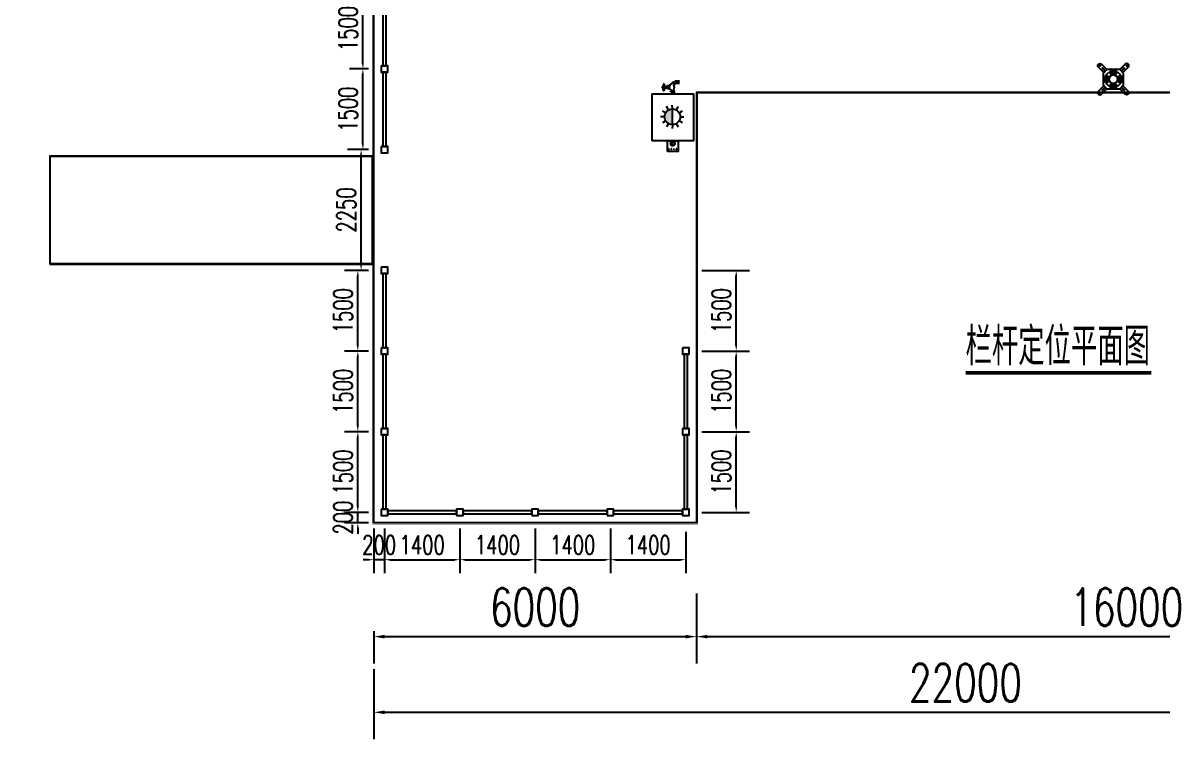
# Model space of a CAD drawing. Header units: millimetres. Extents: x -1003406 to 3312184, y 81337 to 716393.
# Drawn here: x 1389682 to 1410868, y 248512 to 261831 of the extents above; entities that cross this region are included whole.
import ezdxf

# ---------------------------------------------------------------- set-up
doc = ezdxf.new("R2010")
doc.units = ezdxf.units.MM
doc.header["$LTSCALE"] = 10
doc.linetypes.add('ACAD_ISO03W100', pattern=[30, 12, -18])
doc.layers.get('0').update_dxf_attribs({"linetype": 'CONTINUOUS'})
doc.layers.get('Defpoints').update_dxf_attribs({"linetype": 'CONTINUOUS'})
for name, color, linetype in [('DIM_SYMB', 3, 'CONTINUOUS'), ('PUB_TEXT', 7, 'CONTINUOUS'), ('W-ancillary measures附属措施', 1, 'CONTINUOUS'), ('W-bridge approach引桥', 4, 'CONTINUOUS'), ('W-FLOAT_BOWL浮筒', 253, 'CONTINUOUS'), ('W-MOUNTING固定方式', 5, 'CONTINUOUS'), ('W-PLASTIC_RAILINGS塑木栏杆', 6, 'CONTINUOUS'), ('W-STEEL_FRAME钢架', 3, 'CONTINUOUS'), ('W-WOOD_FLOOR木地板', 30, 'CONTINUOUS')]:
    doc.layers.add(name, color=color, linetype=linetype)
doc.styles.get("Standard").update_dxf_attribs({"font": 'simplex.shx', "width": 0.7, "bigfont": 'hztxt.shx'})
doc.styles.add('STANDARD_T3', font='simplex.shx', dxfattribs={"width": 0.7, "bigfont": 'gbcbig.shx'})
doc.dimstyles.new('W&&100', dxfattribs={"dimtxt": 350, "dimasz": 100, "dimexe": 250, "dimexo": 300, "dimgap": 100, "dimtad": 1, "dimdec": 0, "dimzin": 0, "dimdsep": 46, "dimtxsty": 'STANDARD_T3', "dimcen": 0.09, "dimclrd": 1, "dimclre": 1, "dimclrt": 7, "dimazin": 2, "dimtfac": 1, "dimtdec": 0, "dimtix": 1, "dimtmove": 2, "dimatfit": 3, "dimfxl": 100, "dimtolj": 1, "dimtzin": 0, "dimarcsym": 0})
doc.dimstyles.new('W&&200', dxfattribs={"dimtxt": 700, "dimasz": 200, "dimexe": 500, "dimexo": 600, "dimgap": 200, "dimtad": 1, "dimdec": 0, "dimzin": 0, "dimdsep": 46, "dimtxsty": 'STANDARD_T3', "dimcen": 0.09, "dimclrd": 1, "dimclre": 1, "dimclrt": 7, "dimazin": 2, "dimtfac": 1, "dimtdec": 0, "dimtix": 1, "dimtmove": 2, "dimatfit": 3, "dimfxl": 100, "dimtolj": 1, "dimtzin": 0, "dimarcsym": 0})

# ---------------------------------------------------------------- blocks, each defined once
blk = doc.blocks.new('*D373')
at = {"layer": 'Defpoints', "color": 0, "transparency": 16777216}
for p in [(1396210, 252533), (1402210, 252533), (1402210, 250419)]:
    blk.add_point(p, dxfattribs=at)
at = {"layer": 'W-WOOD_FLOOR木地板', "color": 1, "lineweight": -2, "transparency": 16777216}
for p, q in [((1396210, 250519), (1396210, 249919)), ((1396410, 250419), (1402010, 250419)), ((1402210, 250519), (1402210, 249919))]:
    blk.add_line(p, q, dxfattribs=at)
at = {"layer": 'W-WOOD_FLOOR木地板', "color": 1, "transparency": 16777216}
for points in [[(1396410, 250452), (1396410, 250385), (1396210, 250419)], [(1402010, 250452), (1402010, 250385), (1402210, 250419)]]:
    blk.add_solid(points, dxfattribs=at)
at = {"layer": 'W-WOOD_FLOOR木地板', "color": 7, "transparency": 16777216, "insert": (1399210, 250969), "char_height": 700, "attachment_point": 5, "style": 'STANDARD_T3'}
blk.add_mtext('\\A1;6000', dxfattribs=at)
blk = doc.blocks.new('A$C5dbce5db')
blk.add_hatch(color=3).paths.add_polyline_path([(793, 392, 1), (501, 392)])
at = {"color": 5}
for p, q in [((37, 450), (53, 450)), ((37, 415), (53, 415)), ((37, 356), (53, 356)), ((37, 321), (53, 321)), ((124, 403), (140, 403)), ((124, 368), (140, 368))]:
    blk.add_line(p, q, dxfattribs=at)
blk.add_line((501, 392), (793, 392))
at = {"color": 3}
blk.add_lwpolyline([(200, 768), (1071, 768), (1071, 0), (200, 0)], close=True, dxfattribs=at)
blk.add_lwpolyline([(0, 484), (200, 484), (200, 284), (0, 284)], close=True)
at = {"color": 0}
for points in [[(510, 471), (463, 501)], [(567, 528), (537, 578)], [(649, 551), (647, 611)], [(724, 531), (753, 579)], [(786, 469), (836, 499)], [(490, 391), (430, 394)], [(508, 315), (458, 285)], [(570, 257), (540, 205)], [(644, 232), (647, 178)], [(727, 255), (757, 205)], [(784, 312), (836, 282)], [(804, 392), (863, 394)]]:
    blk.add_lwpolyline(points, dxfattribs=at)
at = {"color": 3}
for points in [[(1260, 543), (1136, 543), (1131, 554), (1186, 568)], [(1157, 429), (1151, 413), (1135, 408)], [(1157, 429), (1159, 456)], [(1234, 447), (1158, 450)], [(1170, 461), (1159, 456)], [(1234, 452), (1159, 456)], [(1170, 461), (1171, 477)], [(1170, 461), (1224, 458), (1234, 452)], [(1171, 477), (1176, 482), (1181, 476)], [(1215, 496), (1177, 498), (1176, 482)], [(1219, 480), (1176, 482)], [(1211, 523), (1184, 519), (1178, 514)], [(1178, 509), (1178, 514)], [(1215, 507), (1178, 509)], [(1179, 541), (1186, 579), (1208, 578)], [(1181, 476), (1209, 480)], [(1181, 476), (1181, 460)], [(1182, 498), (1183, 509)], [(1185, 541), (1184, 519)], [(1189, 519), (1188, 508)], [(1206, 540), (1205, 524)], [(1205, 524), (1205, 508)], [(1208, 578), (1212, 545)], [(1260, 543), (1261, 554), (1208, 572)], [(1208, 459), (1209, 480), (1225, 480)], [(1209, 497), (1210, 507)], [(1211, 523), (1216, 518), (1215, 507)], [(1215, 496), (1219, 480)], [(1224, 458), (1225, 480)], [(1259, 413), (1239, 430), (1234, 452)], [(1075, 406), (1073, 362)], [(1100, 367), (1073, 362)], [(1102, 404), (1075, 406)], [(1081, 411), (1078, 357)], [(1111, 361), (1078, 357)], [(1108, 409), (1081, 411)], [(1102, 410), (1100, 361)], [(1122, 371), (1106, 372)], [(1123, 398), (1107, 399)], [(1108, 420), (1124, 419)], [(1108, 420), (1110, 350), (1126, 349)], [(1123, 398), (1122, 371), (1126, 349)], [(1124, 419), (1123, 398)], [(1135, 408), (1124, 409)], [(1126, 349), (1133, 365), (1149, 370)], [(1241, 370), (1197, 362), (1149, 370)], [(1241, 370), (1257, 364), (1262, 348)], [(1259, 413), (1290, 384), (1305, 351), (1310, 335)], [(1262, 348), (1261, 337)], [(1261, 337), (1310, 335)], [(1263, 261), (1263, 267), (1264, 277)], [(1264, 283), (1264, 288), (1265, 299)], [(1265, 304), (1265, 310), (1266, 321)], [(1266, 326), (1266, 331), (1266, 337)], [(1268, 261), (1266, 337)], [(1269, 283), (1269, 288), (1270, 299)], [(1274, 261), (1274, 266), (1274, 271), (1269, 277)], [(1270, 304), (1271, 309), (1271, 320)], [(1271, 326), (1272, 331), (1272, 336)], [(1274, 261), (1274, 266), (1274, 277)], [(1275, 282), (1275, 288), (1275, 298)], [(1276, 304), (1276, 309), (1276, 320)], [(1277, 325), (1277, 331), (1277, 336)], [(1279, 260), (1277, 336)], [(1280, 277), (1280, 282), (1281, 298)], [(1281, 303), (1281, 309), (1282, 320)], [(1282, 325), (1282, 331), (1283, 336)], [(1284, 260), (1285, 271)], [(1284, 260), (1285, 271)], [(1285, 276), (1285, 282), (1286, 293)], [(1286, 298), (1286, 303), (1287, 319)], [(1288, 325), (1288, 330), (1288, 336)], [(1290, 260), (1288, 336)], [(1295, 260), (1295, 265), (1290, 271)], [(1291, 276), (1291, 281), (1291, 292)], [(1292, 298), (1292, 303), (1292, 314)], [(1293, 319), (1293, 325), (1293, 335)], [(1295, 260), (1296, 270)], [(1296, 276), (1296, 281), (1297, 292)], [(1297, 297), (1297, 303), (1298, 314)], [(1298, 319), (1298, 324), (1299, 335)], [(1301, 259), (1299, 335)], [(1301, 275), (1302, 281), (1302, 292)], [(1306, 259), (1306, 264), (1301, 270)], [(1302, 297), (1303, 302), (1303, 313)], [(1304, 319), (1304, 324), (1304, 335)], [(1306, 259), (1307, 270)], [(1307, 275), (1307, 281), (1308, 291)], [(1308, 297), (1308, 302), (1309, 313)], [(1309, 318), (1309, 324), (1310, 335)]]:
    blk.add_lwpolyline(points, dxfattribs=at)
at = {"color": 5}
for centre, radius in [((147, 386), 41.3), ((167, 386), 8)]:
    blk.add_circle(centre, radius, dxfattribs=at)
at = {"color": 0}
blk.add_circle((647, 392), 146, dxfattribs=at)
at = {"color": 5}
for centre, start, end in [((45, 450), 0, 180), ((45, 415), 180, 0), ((45, 356), 0, 180), ((45, 321), 180, 0), ((132, 403), 0, 180), ((132, 368), 180, 0)]:
    blk.add_arc(centre, 8, start, end, dxfattribs=at)
blk = doc.blocks.new('*D359')
at = {"layer": 'Defpoints', "color": 0, "transparency": 16777216}
for p in [(1418210, 260533), (1402210, 252533), (1418210, 250419)]:
    blk.add_point(p, dxfattribs=at)
at = {"layer": 'W-WOOD_FLOOR木地板', "color": 1, "lineweight": -2, "transparency": 16777216}
for p, q in [((1402210, 251219), (1402210, 249919)), ((1418210, 251219), (1418210, 249919)), ((1402410, 250419), (1418010, 250419))]:
    blk.add_line(p, q, dxfattribs=at)
at = {"layer": 'W-WOOD_FLOOR木地板', "color": 1, "transparency": 16777216}
for points in [[(1402410, 250452), (1402410, 250385), (1402210, 250419)], [(1418010, 250452), (1418010, 250385), (1418210, 250419)]]:
    blk.add_solid(points, dxfattribs=at)
at = {"layer": 'W-WOOD_FLOOR木地板', "color": 7, "transparency": 16777216, "insert": (1410210, 250969), "char_height": 700, "attachment_point": 5, "style": 'STANDARD_T3'}
blk.add_mtext('\\A1;16000', dxfattribs=at)
blk = doc.blocks.new('*D360')
at = {"layer": 'Defpoints', "color": 0, "transparency": 16777216}
for p in [(1418210, 260533), (1420505, 260533), (1402210, 252533)]:
    blk.add_point(p, dxfattribs=at)
at = {"layer": 'W-bridge approach引桥', "color": 1, "lineweight": -2, "transparency": 16777216}
for p, q in [((1419705, 260533), (1421005, 260533)), ((1420505, 252733), (1420505, 260333)), ((1419705, 252533), (1421005, 252533))]:
    blk.add_line(p, q, dxfattribs=at)
at = {"layer": 'W-bridge approach引桥', "color": 1, "transparency": 16777216}
for points in [[(1420472, 260333), (1420538, 260333), (1420505, 260533)], [(1420472, 252733), (1420538, 252733), (1420505, 252533)]]:
    blk.add_solid(points, dxfattribs=at)
at = {"layer": 'W-bridge approach引桥', "color": 7, "transparency": 16777216, "insert": (1419955, 256533), "char_height": 700, "attachment_point": 5, "rotation": 90, "style": 'STANDARD_T3'}
blk.add_mtext('\\A1;8000', dxfattribs=at)
blk = doc.blocks.new('A$C3f3ab1c7')
h = blk.add_hatch(color=256)
h.dxf.hatch_style = 1
edge = h.paths.add_edge_path(flags=17)
edge.add_arc((290, 290), 82.5, 0, 360)
edge = h.paths.add_edge_path(flags=0)
edge.add_arc((290, 290), 78.5, 0, 360)
edge = h.paths.add_edge_path(flags=17)
edge.add_arc((290, 290), 82.5, 0, 360)
edge = h.paths.add_edge_path(flags=0)
edge.add_arc((290, 290), 78.5, 0, 360)
edge = h.paths.add_edge_path(flags=17)
edge.add_arc((290, 290), 82.5, 0, 360)
edge = h.paths.add_edge_path(flags=0)
edge.add_arc((290, 290), 78.5, 0, 360)
edge = h.paths.add_edge_path(flags=17)
edge.add_arc((290, 290), 82.5, 0, 360)
edge = h.paths.add_edge_path(flags=0)
edge.add_arc((290, 290), 78.5, 0, 360)
for p, q in [((174, 356), (160, 356)), ((161, 354), (161, 347)), ((161, 226), (161, 233)), ((168, 343), (165, 347)), ((168, 237), (165, 233)), ((170, 343), (167, 347)), ((170, 237), (167, 233)), ((172, 347), (172, 354)), ((172, 233), (172, 226)), ((224, 406), (224, 420)), ((226, 418), (233, 418)), ((233, 407), (226, 407)), ((237, 412), (233, 415)), ((237, 410), (233, 413)), ((343, 412), (347, 415)), ((343, 410), (347, 413)), ((354, 418), (347, 418)), ((347, 407), (354, 407)), ((406, 356), (420, 356)), ((407, 347), (407, 354)), ((407, 233), (407, 226)), ((410, 343), (413, 347)), ((410, 237), (413, 233)), ((412, 343), (415, 347)), ((412, 237), (415, 233)), ((418, 354), (418, 347)), ((418, 226), (418, 233)), ((224, 174), (224, 160)), ((233, 172), (226, 172)), ((226, 161), (233, 161)), ((237, 170), (233, 167)), ((237, 168), (233, 165)), ((343, 170), (347, 167)), ((343, 168), (347, 165)), ((347, 172), (354, 172)), ((354, 161), (347, 161))]:
    blk.add_line(p, q)
at = {"color": 6, "linetype": 'ACAD_ISO03W100'}
for p, q in [((161, 340), (161, 240)), ((173, 340), (173, 240)), ((240, 418), (340, 418)), ((240, 406), (340, 406)), ((406, 340), (406, 240)), ((418, 340), (418, 240)), ((240, 173), (340, 173)), ((240, 161), (340, 161))]:
    blk.add_line(p, q, dxfattribs=at)
at = {"color": 4}
for p, q in [((161, 224), (161, 221)), ((167, 224), (167, 220)), ((173, 221), (173, 224)), ((356, 419), (359, 419)), ((356, 413), (360, 413)), ((359, 407), (356, 407)), ((407, 221), (407, 224)), ((413, 224), (413, 220)), ((419, 224), (419, 221)), ((359, 173), (356, 173)), ((356, 167), (360, 167)), ((356, 161), (359, 161))]:
    blk.add_line(p, q, dxfattribs=at)
at = {"color": 2}
for p, q in [((167, 330), (167, 340)), ((167, 240), (167, 250)), ((250, 412), (240, 412)), ((340, 412), (330, 412)), ((412, 330), (412, 340)), ((412, 240), (412, 250)), ((250, 167), (240, 167)), ((340, 167), (330, 167))]:
    blk.add_line(p, q, dxfattribs=at)
for points in [[(176, 475), (404, 475), (475, 404), (475, 176), (404, 105), (176, 105), (105, 176), (105, 404)], [(240, 475), (240, 389), (250, 389), (250, 475)], [(330, 475), (330, 389), (340, 389), (340, 475)], [(105, 340), (191, 340), (191, 330), (105, 330)], [(105, 250), (191, 250), (191, 240), (105, 240)], [(175, 356), (172, 356), (161, 356), (158, 356)], [(175, 224), (172, 224), (161, 224), (158, 224)], [(172, 220), (174, 222), (160, 222), (162, 220)], [(201, 415), (379, 415), (415, 379), (415, 201), (379, 165), (201, 165), (165, 201), (165, 379)], [(224, 404), (224, 407), (224, 418), (224, 421)], [(356, 404), (356, 407), (356, 418), (356, 421)], [(360, 408), (358, 406), (358, 420), (360, 418)], [(475, 340), (389, 340), (389, 330), (475, 330)], [(475, 250), (389, 250), (389, 240), (475, 240)], [(404, 356), (407, 356), (418, 356), (421, 356)], [(404, 224), (407, 224), (418, 224), (421, 224)], [(408, 220), (406, 222), (420, 222), (418, 220)], [(224, 175), (224, 172), (224, 161), (224, 158)], [(240, 105), (240, 191), (250, 191), (250, 105)], [(330, 105), (330, 191), (340, 191), (340, 105)], [(356, 175), (356, 172), (356, 161), (356, 158)], [(360, 172), (358, 174), (358, 160), (360, 162)]]:
    blk.add_lwpolyline(points, close=True)
for points in [[(226, 401), (233, 401), (233, 402), (237, 402), (237, 423), (233, 423), (233, 402), (233, 424), (226, 424, 0.666667), (226, 418, 0.363636), (226, 407, 0.666667)], [(322, 442), (257, 442, 0.414214), (252, 437), (252, 387, 0.414214), (257, 382), (322, 382, 0.414214), (327, 387), (327, 437, 0.414214)], [(354, 401), (347, 401), (347, 402), (343, 402), (343, 423), (347, 423), (347, 402), (347, 424), (354, 424, -0.666667), (354, 418, -0.363636), (354, 407, -0.666667)], [(137, 257), (137, 322, -0.414214), (142, 327), (192, 327, -0.414214), (197, 322), (197, 257, -0.414214), (192, 252), (142, 252, -0.414214)], [(178, 354), (178, 347), (177, 347), (177, 343), (156, 343), (156, 347), (177, 347), (155, 347), (155, 354, -0.666667), (161, 354, -0.363636), (172, 354, -0.666667)], [(178, 226), (178, 233), (177, 233), (177, 237), (156, 237), (156, 233), (177, 233), (155, 233), (155, 226, 0.666667), (161, 226, 0.363636), (172, 226, 0.666667)], [(442, 257), (442, 322, 0.414214), (437, 327), (387, 327, 0.414214), (382, 322), (382, 257, 0.414214), (387, 252), (437, 252, 0.414214)], [(401, 354), (401, 347), (402, 347), (402, 343), (423, 343), (423, 347), (402, 347), (424, 347), (424, 354, 0.666667), (418, 354, 0.363636), (407, 354, 0.666667)], [(401, 226), (401, 233), (402, 233), (402, 237), (423, 237), (423, 233), (402, 233), (424, 233), (424, 226, -0.666667), (418, 226, -0.363636), (407, 226, -0.666667)], [(226, 178), (233, 178), (233, 177), (237, 177), (237, 156), (233, 156), (233, 177), (233, 155), (226, 155, -0.666667), (226, 161, -0.363636), (226, 172, -0.666667)], [(322, 137), (257, 137, -0.414214), (252, 142), (252, 192, -0.414214), (257, 197), (322, 197, -0.414214), (327, 192), (327, 142, -0.414214)], [(354, 178), (347, 178), (347, 177), (343, 177), (343, 156), (347, 156), (347, 177), (347, 155), (354, 155, 0.666667), (354, 161, 0.363636), (354, 172, 0.666667)]]:
    blk.add_lwpolyline(points, format="xyb", close=True)
for points in [[(237, 426), (237, 398), (240, 398), (240, 426), (237, 426), (237, 425)], [(343, 426), (343, 398), (340, 398), (340, 426), (343, 426), (343, 425)], [(153, 343), (181, 343), (181, 340), (153, 340), (153, 343), (154, 343)], [(153, 237), (181, 237), (181, 240), (153, 240), (153, 237), (154, 237)], [(174, 222), (174, 224), (160, 224), (160, 222)], [(358, 406), (356, 406), (356, 420), (358, 420)], [(426, 343), (398, 343), (398, 340), (426, 340), (426, 343), (425, 343)], [(426, 237), (398, 237), (398, 240), (426, 240), (426, 237), (425, 237)], [(406, 222), (406, 224), (420, 224), (420, 222)], [(237, 153), (237, 181), (240, 181), (240, 153), (237, 153), (237, 154)], [(343, 153), (343, 181), (340, 181), (340, 153), (343, 153), (343, 154)], [(358, 174), (356, 174), (356, 160), (358, 160)]]:
    blk.add_lwpolyline(points)
at = {"layer": 'W-ancillary measures附属措施'}
for radius in [82.5, 82.5, 82.5, 82.5, 78.5, 78.5, 78.5, 78.5]:
    blk.add_circle((290, 290), radius, dxfattribs=at)
at = {"layer": 'W-MOUNTING固定方式', "color": 6}
for points in [[(112, 411), (12, 512, -0.414214), (12, 568), (12, 568, -0.414214), (68, 568), (169, 468)], [(468, 411), (568, 512, 0.414214), (568, 568), (568, 568, 0.414214), (512, 568), (411, 468)], [(112, 169), (12, 68, 0.414214), (12, 12), (12, 12, 0.414214), (68, 12), (169, 112)], [(468, 169), (568, 68, -0.414214), (568, 12), (568, 12, -0.414214), (512, 12), (411, 112)]]:
    blk.add_lwpolyline(points, format="xyb", dxfattribs=at)
for points in [[(144, 443), (87, 500), (80, 493), (137, 436)], [(436, 443), (493, 500), (500, 493), (443, 436)], [(144, 137), (87, 80), (80, 87), (137, 144)], [(436, 137), (493, 80), (500, 87), (443, 144)]]:
    blk.add_lwpolyline(points, dxfattribs=at)
at = {"layer": 'W-MOUNTING固定方式', "color": 5}
for centre in [(40, 540), (540, 540), (40, 40), (540, 40)]:
    blk.add_circle(centre, 7, dxfattribs=at)
blk = doc.blocks.new('*D376')
at = {"layer": 'Defpoints', "color": 0, "transparency": 16777216}
for p in [(1418210, 260533), (1396210, 252533), (1418210, 249012)]:
    blk.add_point(p, dxfattribs=at)
at = {"layer": 'W-WOOD_FLOOR木地板', "color": 1, "lineweight": -2, "transparency": 16777216}
for p, q in [((1396210, 249812), (1396210, 248512)), ((1418210, 249812), (1418210, 248512)), ((1396410, 249012), (1418010, 249012))]:
    blk.add_line(p, q, dxfattribs=at)
at = {"layer": 'W-WOOD_FLOOR木地板', "color": 1, "transparency": 16777216}
for points in [[(1396410, 249045), (1396410, 248978), (1396210, 249012)], [(1418010, 249045), (1418010, 248978), (1418210, 249012)]]:
    blk.add_solid(points, dxfattribs=at)
at = {"layer": 'W-WOOD_FLOOR木地板', "color": 7, "transparency": 16777216, "insert": (1407210, 249562), "char_height": 700, "attachment_point": 5, "style": 'STANDARD_T3'}
blk.add_mtext('\\A1;22000', dxfattribs=at)
blk = doc.blocks.new('A$C6c0345f4')
at = {"layer": 'W-PLASTIC_RAILINGS塑木栏杆'}
for points in [[(0, 0), (120, 0), (120, 120), (0, 120)], [(120, 30), (1500, 30), (1500, 90), (120, 90)], [(1500, 0), (1620, 0), (1620, 120), (1500, 120)]]:
    blk.add_lwpolyline(points, close=True, dxfattribs=at)
blk = doc.blocks.new('*D795')
at = {"color": 1, "lineweight": -2, "transparency": 16777216}
for p, q in [((1396408, 252429), (1396408, 251599)), ((1397808, 252429), (1397808, 251599)), ((1396508, 251849), (1397708, 251849))]:
    blk.add_line(p, q, dxfattribs=at)
at = {"color": 1, "transparency": 16777216}
for points in [[(1396508, 251865), (1396508, 251832), (1396408, 251849)], [(1397708, 251865), (1397708, 251832), (1397808, 251849)]]:
    blk.add_solid(points, dxfattribs=at)
at = {"layer": 'Defpoints', "color": 0, "transparency": 16777216}
for p in [(1396408, 252729), (1397808, 252729), (1397808, 251849)]:
    blk.add_point(p, dxfattribs=at)
at = {"color": 7, "transparency": 16777216, "insert": (1397108, 252124), "char_height": 350, "attachment_point": 5, "style": 'STANDARD_T3'}
blk.add_mtext('\\A1;1400', dxfattribs=at)
blk = doc.blocks.new('*D796')
at = {"color": 1, "lineweight": -2, "transparency": 16777216}
for p, q in [((1397808, 252429), (1397808, 251599)), ((1399208, 252429), (1399208, 251599)), ((1397908, 251849), (1399108, 251849))]:
    blk.add_line(p, q, dxfattribs=at)
at = {"color": 1, "transparency": 16777216}
for points in [[(1397908, 251865), (1397908, 251832), (1397808, 251849)], [(1399108, 251865), (1399108, 251832), (1399208, 251849)]]:
    blk.add_solid(points, dxfattribs=at)
at = {"layer": 'Defpoints', "color": 0, "transparency": 16777216}
for p in [(1397808, 252729), (1399208, 252729), (1399208, 251849)]:
    blk.add_point(p, dxfattribs=at)
at = {"color": 7, "transparency": 16777216, "insert": (1398508, 252124), "char_height": 350, "attachment_point": 5, "style": 'STANDARD_T3'}
blk.add_mtext('\\A1;1400', dxfattribs=at)
blk = doc.blocks.new('*D797')
at = {"color": 1, "lineweight": -2, "transparency": 16777216}
for p, q in [((1399208, 252429), (1399208, 251599)), ((1400608, 252429), (1400608, 251599)), ((1399308, 251849), (1400508, 251849))]:
    blk.add_line(p, q, dxfattribs=at)
at = {"color": 1, "transparency": 16777216}
for points in [[(1399308, 251865), (1399308, 251832), (1399208, 251849)], [(1400508, 251865), (1400508, 251832), (1400608, 251849)]]:
    blk.add_solid(points, dxfattribs=at)
at = {"layer": 'Defpoints', "color": 0, "transparency": 16777216}
for p in [(1399208, 252729), (1400608, 252729), (1400608, 251849)]:
    blk.add_point(p, dxfattribs=at)
at = {"color": 7, "transparency": 16777216, "insert": (1399908, 252124), "char_height": 350, "attachment_point": 5, "style": 'STANDARD_T3'}
blk.add_mtext('\\A1;1400', dxfattribs=at)
blk = doc.blocks.new('*D798')
at = {"color": 1, "lineweight": -2, "transparency": 16777216}
for p, q in [((1400608, 252429), (1400608, 251599)), ((1402010, 252369), (1402010, 251599)), ((1400708, 251849), (1401910, 251849))]:
    blk.add_line(p, q, dxfattribs=at)
at = {"color": 1, "transparency": 16777216}
for points in [[(1400708, 251865), (1400708, 251832), (1400608, 251849)], [(1401910, 251865), (1401910, 251832), (1402010, 251849)]]:
    blk.add_solid(points, dxfattribs=at)
at = {"layer": 'Defpoints', "color": 0, "transparency": 16777216}
for p in [(1400608, 252729), (1402010, 252669), (1402010, 251849)]:
    blk.add_point(p, dxfattribs=at)
at = {"color": 7, "transparency": 16777216, "insert": (1401309, 252124), "char_height": 350, "attachment_point": 5, "style": 'STANDARD_T3'}
blk.add_mtext('\\A1;1400', dxfattribs=at)
blk = doc.blocks.new('*D799')
at = {"color": 1, "lineweight": -2, "transparency": 16777216}
for p, q in [((1402310, 255729), (1403197, 255729)), ((1402947, 254329), (1402947, 255629)), ((1402310, 254229), (1403197, 254229))]:
    blk.add_line(p, q, dxfattribs=at)
at = {"color": 1, "transparency": 16777216}
for points in [[(1402931, 255629), (1402964, 255629), (1402947, 255729)], [(1402931, 254329), (1402964, 254329), (1402947, 254229)]]:
    blk.add_solid(points, dxfattribs=at)
at = {"layer": 'Defpoints', "color": 0, "transparency": 16777216}
for p in [(1402010, 255729), (1402947, 255729), (1402010, 254229)]:
    blk.add_point(p, dxfattribs=at)
at = {"color": 7, "transparency": 16777216, "insert": (1402672, 254979), "char_height": 350, "attachment_point": 5, "rotation": 90, "style": 'STANDARD_T3'}
blk.add_mtext('\\A1;1500', dxfattribs=at)
blk = doc.blocks.new('*D800')
at = {"color": 1, "lineweight": -2, "transparency": 16777216}
for p, q in [((1402310, 257229), (1403197, 257229)), ((1402947, 255829), (1402947, 257129)), ((1402310, 255729), (1403197, 255729))]:
    blk.add_line(p, q, dxfattribs=at)
at = {"color": 1, "transparency": 16777216}
for points in [[(1402931, 257129), (1402964, 257129), (1402947, 257229)], [(1402931, 255829), (1402964, 255829), (1402947, 255729)]]:
    blk.add_solid(points, dxfattribs=at)
at = {"layer": 'Defpoints', "color": 0, "transparency": 16777216}
for p in [(1402010, 257229), (1402947, 257229), (1402010, 255729)]:
    blk.add_point(p, dxfattribs=at)
at = {"color": 7, "transparency": 16777216, "insert": (1402672, 256479), "char_height": 350, "attachment_point": 5, "rotation": 90, "style": 'STANDARD_T3'}
blk.add_mtext('\\A1;1500', dxfattribs=at)
blk = doc.blocks.new('*D801')
at = {"color": 1, "lineweight": -2, "transparency": 16777216}
for p, q in [((1396108, 254229), (1395662, 254229)), ((1395912, 252829), (1395912, 254129)), ((1396108, 252729), (1395662, 252729))]:
    blk.add_line(p, q, dxfattribs=at)
at = {"color": 1, "transparency": 16777216}
for points in [[(1395895, 254129), (1395928, 254129), (1395912, 254229)], [(1395895, 252829), (1395928, 252829), (1395912, 252729)]]:
    blk.add_solid(points, dxfattribs=at)
at = {"layer": 'Defpoints', "color": 0, "transparency": 16777216}
for p in [(1395912, 254229), (1396408, 254229), (1396408, 252729)]:
    blk.add_point(p, dxfattribs=at)
at = {"color": 7, "transparency": 16777216, "insert": (1395637, 253479), "char_height": 350, "attachment_point": 5, "rotation": 90, "style": 'STANDARD_T3'}
blk.add_mtext('\\A1;1500', dxfattribs=at)
blk = doc.blocks.new('*D802')
at = {"color": 1, "lineweight": -2, "transparency": 16777216}
for p, q in [((1396108, 255729), (1395662, 255729)), ((1395912, 254329), (1395912, 255629)), ((1396108, 254229), (1395662, 254229))]:
    blk.add_line(p, q, dxfattribs=at)
at = {"color": 1, "transparency": 16777216}
for points in [[(1395895, 255629), (1395928, 255629), (1395912, 255729)], [(1395895, 254329), (1395928, 254329), (1395912, 254229)]]:
    blk.add_solid(points, dxfattribs=at)
at = {"layer": 'Defpoints', "color": 0, "transparency": 16777216}
for p in [(1395912, 255729), (1396408, 255729), (1396408, 254229)]:
    blk.add_point(p, dxfattribs=at)
at = {"color": 7, "transparency": 16777216, "insert": (1395637, 254979), "char_height": 350, "attachment_point": 5, "rotation": 90, "style": 'STANDARD_T3'}
blk.add_mtext('\\A1;1500', dxfattribs=at)
blk = doc.blocks.new('*D803')
at = {"color": 1, "lineweight": -2, "transparency": 16777216}
for p, q in [((1396108, 257229), (1395662, 257229)), ((1395912, 255829), (1395912, 257129)), ((1396108, 255729), (1395662, 255729))]:
    blk.add_line(p, q, dxfattribs=at)
at = {"color": 1, "transparency": 16777216}
for points in [[(1395895, 257129), (1395928, 257129), (1395912, 257229)], [(1395895, 255829), (1395928, 255829), (1395912, 255729)]]:
    blk.add_solid(points, dxfattribs=at)
at = {"layer": 'Defpoints', "color": 0, "transparency": 16777216}
for p in [(1395912, 257229), (1396408, 257229), (1396408, 255729)]:
    blk.add_point(p, dxfattribs=at)
at = {"color": 7, "transparency": 16777216, "insert": (1395637, 256479), "char_height": 350, "attachment_point": 5, "rotation": 90, "style": 'STANDARD_T3'}
blk.add_mtext('\\A1;1500', dxfattribs=at)
blk = doc.blocks.new('*D804')
at = {"color": 1, "lineweight": -2, "transparency": 16777216}
for p, q in [((1396108, 259474), (1395723, 259474)), ((1395973, 257329), (1395973, 259374)), ((1396108, 257229), (1395723, 257229))]:
    blk.add_line(p, q, dxfattribs=at)
at = {"color": 1, "transparency": 16777216}
for points in [[(1395956, 259374), (1395989, 259374), (1395973, 259474)], [(1395956, 257329), (1395989, 257329), (1395973, 257229)]]:
    blk.add_solid(points, dxfattribs=at)
at = {"layer": 'Defpoints', "color": 0, "transparency": 16777216}
for p in [(1395973, 259474), (1396408, 259474), (1396408, 257229)]:
    blk.add_point(p, dxfattribs=at)
at = {"color": 7, "transparency": 16777216, "insert": (1395698, 258351), "char_height": 350, "attachment_point": 5, "rotation": 90, "style": 'STANDARD_T3'}
blk.add_mtext('\\A1;2250', dxfattribs=at)
blk = doc.blocks.new('*D805')
at = {"color": 1, "lineweight": -2, "transparency": 16777216}
for p, q in [((1396108, 260974), (1395756, 260974)), ((1396006, 259574), (1396006, 260874)), ((1396108, 259474), (1395756, 259474))]:
    blk.add_line(p, q, dxfattribs=at)
at = {"color": 1, "transparency": 16777216}
for points in [[(1395989, 260874), (1396023, 260874), (1396006, 260974)], [(1395989, 259574), (1396023, 259574), (1396006, 259474)]]:
    blk.add_solid(points, dxfattribs=at)
at = {"layer": 'Defpoints', "color": 0, "transparency": 16777216}
for p in [(1396006, 260974), (1396408, 260974), (1396408, 259474)]:
    blk.add_point(p, dxfattribs=at)
at = {"color": 7, "transparency": 16777216, "insert": (1395731, 260224), "char_height": 350, "attachment_point": 5, "rotation": 90, "style": 'STANDARD_T3'}
blk.add_mtext('\\A1;1500', dxfattribs=at)
blk = doc.blocks.new('*D806')
at = {"color": 1, "lineweight": -2, "transparency": 16777216}
for p, q in [((1396108, 262474), (1395756, 262474)), ((1396006, 261074), (1396006, 262374)), ((1396108, 260974), (1395756, 260974))]:
    blk.add_line(p, q, dxfattribs=at)
at = {"color": 1, "transparency": 16777216}
for points in [[(1395989, 262374), (1396023, 262374), (1396006, 262474)], [(1395989, 261074), (1396023, 261074), (1396006, 260974)]]:
    blk.add_solid(points, dxfattribs=at)
at = {"layer": 'Defpoints', "color": 0, "transparency": 16777216}
for p in [(1396006, 262474), (1396408, 262474), (1396408, 260974)]:
    blk.add_point(p, dxfattribs=at)
at = {"color": 7, "transparency": 16777216, "insert": (1395731, 261724), "char_height": 350, "attachment_point": 5, "rotation": 90, "style": 'STANDARD_T3'}
blk.add_mtext('\\A1;1500', dxfattribs=at)
blk = doc.blocks.new('*D832')
at = {"color": 1, "lineweight": -2, "transparency": 16777216}
for p, q in [((1396210, 252429), (1396210, 251599)), ((1396408, 252429), (1396408, 251599)), ((1396110, 251849), (1396010, 251849)), ((1396408, 251849), (1396210, 251849)), ((1396508, 251849), (1396608, 251849))]:
    blk.add_line(p, q, dxfattribs=at)
at = {"color": 1, "transparency": 16777216}
for points in [[(1396110, 251865), (1396110, 251832), (1396210, 251849)], [(1396508, 251865), (1396508, 251832), (1396408, 251849)]]:
    blk.add_solid(points, dxfattribs=at)
at = {"layer": 'Defpoints', "color": 0, "transparency": 16777216}
for p in [(1396210, 252729), (1396408, 252729), (1396210, 251849)]:
    blk.add_point(p, dxfattribs=at)
at = {"color": 7, "transparency": 16777216, "insert": (1396309, 252124), "char_height": 350, "attachment_point": 5, "style": 'STANDARD_T3'}
blk.add_mtext('\\A1;200', dxfattribs=at)
blk = doc.blocks.new('*D833')
at = {"color": 1, "lineweight": -2, "transparency": 16777216}
for p, q in [((1395912, 252829), (1395912, 252929)), ((1396108, 252729), (1395662, 252729)), ((1395912, 252533), (1395912, 252729)), ((1396108, 252533), (1395662, 252533)), ((1395912, 252433), (1395912, 252333))]:
    blk.add_line(p, q, dxfattribs=at)
at = {"color": 1, "transparency": 16777216}
for points in [[(1395895, 252829), (1395928, 252829), (1395912, 252729)], [(1395895, 252433), (1395928, 252433), (1395912, 252533)]]:
    blk.add_solid(points, dxfattribs=at)
at = {"layer": 'Defpoints', "color": 0, "transparency": 16777216}
for p in [(1395912, 252729), (1396408, 252729), (1396408, 252533)]:
    blk.add_point(p, dxfattribs=at)
at = {"color": 7, "transparency": 16777216, "insert": (1395637, 252631), "char_height": 350, "attachment_point": 5, "rotation": 90, "style": 'STANDARD_T3'}
blk.add_mtext('\\A1;200', dxfattribs=at)
blk = doc.blocks.new('*D834')
at = {"color": 1, "lineweight": -2, "transparency": 16777216}
for p, q in [((1402310, 254229), (1403197, 254229)), ((1402947, 252829), (1402947, 254129)), ((1402310, 252729), (1403197, 252729))]:
    blk.add_line(p, q, dxfattribs=at)
at = {"color": 1, "transparency": 16777216}
for points in [[(1402931, 254129), (1402964, 254129), (1402947, 254229)], [(1402931, 252829), (1402964, 252829), (1402947, 252729)]]:
    blk.add_solid(points, dxfattribs=at)
at = {"layer": 'Defpoints', "color": 0, "transparency": 16777216}
for p in [(1402010, 254229), (1402947, 254229), (1402010, 252729)]:
    blk.add_point(p, dxfattribs=at)
at = {"color": 7, "transparency": 16777216, "insert": (1402672, 253479), "char_height": 350, "attachment_point": 5, "rotation": 90, "style": 'STANDARD_T3'}
blk.add_mtext('\\A1;1500', dxfattribs=at)
blk = doc.blocks.new('A$Cd0744727')
at = {"layer": 'W-PLASTIC_RAILINGS塑木栏杆'}
for points in [[(0, 0), (120, 0), (120, 120), (0, 120)], [(120, 30), (1500, 30), (1500, 90), (120, 90)], [(1500, 0), (1620, 0), (1620, 120), (1500, 120)]]:
    blk.add_lwpolyline(points, close=True, dxfattribs=at)

msp = doc.modelspace()

# ---------------------------------------------------------------- linework, layer by layer
at = {"layer": 'DIM_SYMB', "color": 3, "const_width": 70}
msp.add_lwpolyline([(1407211.7, 255324.9), (1410665.9, 255324.9)], dxfattribs=at)
at = {"layer": 'W-bridge approach引桥'}
for points in [[(1390184.9, 257354.5), (1396184.9, 257354.5), (1396184.9, 259354.5), (1390184.9, 259354.5)], [(1390184.9, 257344.5), (1396184.9, 257344.5), (1396184.9, 259344.5), (1390184.9, 259344.5)]]:
    msp.add_lwpolyline(points, close=True, dxfattribs=at)
at = {"layer": 'W-FLOAT_BOWL浮筒', "const_width": 5}
msp.add_lwpolyline([(1402209.9, 262533.1), (1418209.9, 262533.1), (1418209.9, 260533.1), (1402209.9, 260533.1), (1402209.9, 252533.1), (1396209.9, 252533.1), (1396209.9, 279545.3), (1395076.5, 285497.7), (1393096.9, 291484.7), (1389709.9, 296429.1), (1389709.9, 297533.1), (1402209.9, 297533.1), (1402209.9, 290533.1), (1418209.9, 290533.1), (1418209.9, 288533.1), (1402209.9, 288533.1), (1402209.9, 276533.1), (1418209.9, 276533.1), (1418209.9, 274533.1), (1402209.9, 274533.1), (1402209.9, 262533.1)], dxfattribs=at)
at = {"layer": 'W-FLOAT_BOWL浮筒'}
msp.add_lwpolyline([(1402209.9, 262533.1), (1418209.9, 262533.1), (1418209.9, 260533.1), (1402209.9, 260533.1), (1402209.9, 252533.1), (1396209.9, 252533.1), (1396209.9, 279545.3), (1395076.5, 285497.7), (1393096.9, 291484.7), (1389709.9, 296429.1), (1389709.9, 297533.1), (1402209.9, 297533.1), (1402209.9, 276533.1), (1418209.9, 276533.1), (1418209.9, 274533.1), (1402209.9, 274533.1), (1402209.9, 262533.1)], dxfattribs=at)
at = {"layer": 'W-PLASTIC_RAILINGS塑木栏杆'}
for points in [[(1396347.7, 257289.1), (1396347.7, 257169.1), (1396467.7, 257169.1), (1396467.7, 257289.1)], [(1396377.7, 257169.1), (1396377.7, 255789.1), (1396437.7, 255789.1), (1396437.7, 257169.1)], [(1396467.7, 252699.1), (1397747.7, 252699.1), (1397747.7, 252759.1), (1396467.7, 252759.1)], [(1397747.7, 252669.1), (1397867.7, 252669.1), (1397867.7, 252789.1), (1397747.7, 252789.1)], [(1397867.7, 252699.1), (1399147.7, 252699.1), (1399147.7, 252759.1), (1397867.7, 252759.1)], [(1399147.7, 252669.1), (1399267.7, 252669.1), (1399267.7, 252789.1), (1399147.7, 252789.1)], [(1399267.7, 252699.1), (1400547.7, 252699.1), (1400547.7, 252759.1), (1399267.7, 252759.1)], [(1400547.7, 252669.1), (1400667.7, 252669.1), (1400667.7, 252789.1), (1400547.7, 252789.1)], [(1400667.7, 252699.1), (1401949.9, 252699.1), (1401949.9, 252759.1), (1400667.7, 252759.1)], [(1402069.9, 252669.1), (1402069.9, 252789.1), (1401949.9, 252789.1), (1401949.9, 252669.1)]]:
    msp.add_lwpolyline(points, close=True, dxfattribs=at)
at = {"layer": 'W-STEEL_FRAME钢架', "const_width": 5}
msp.add_lwpolyline([(1402234.9, 262558.1), (1418234.9, 262558.1), (1418234.9, 260508.1), (1402234.9, 260508.1), (1402234.9, 252508.1), (1396184.9, 252508.1), (1396184.9, 279542.9), (1395052.2, 285491.5), (1393074.2, 291473.5), (1389684.9, 296421.4), (1389684.9, 297558.1), (1402234.9, 297558.1), (1402234.9, 290558.1), (1418234.9, 290558.1), (1418234.9, 288508.1), (1402234.9, 288508.1), (1402234.9, 276558.1), (1418234.9, 276558.1), (1418234.9, 274508.1), (1402234.9, 274508.1)], close=True, dxfattribs=at)

# ---------------------------------------------------------------- block references
at = {"layer": 'W-bridge approach引桥', "rotation": 89.99999999999945}
msp.add_blockref('A$C5dbce5db', (1402152.9, 259436.9), dxfattribs=at)
at = {"layer": 'W-FLOAT_BOWL浮筒'}
msp.add_blockref('A$C3f3ab1c7', (1409669.9, 260493.1), dxfattribs=at)
at = {"layer": 'W-PLASTIC_RAILINGS塑木栏杆'}
for name, p, rotation in [('A$C6c0345f4', (1396347.7, 262533.9), 270), ('A$C6c0345f4', (1396347.7, 261033.9), 270), ('A$C6c0345f4', (1396347.7, 255789.1), 270), ('A$Cd0744727', (1401949.9, 255789.1), 269.9999999999994), ('A$C6c0345f4', (1396347.7, 254289.1), 270), ('A$Cd0744727', (1401949.9, 254289.1), 269.9999999999994)]:
    msp.add_blockref(name, p, dxfattribs=dict(at, rotation=rotation))

# ---------------------------------------------------------------- texts
at = {"layer": 'PUB_TEXT', "color": 7, "width": 0.7}
msp.add_text('栏杆定位平面图', height=700, dxfattribs=at).set_placement((1407211.7, 255464.9))

# ---------------------------------------------------------------- dimensions: what is measured, and where the dimension line sits
at = {"color": 0}
for base, p1, p2, picture, middle in [((1396006, 262473.9), (1396407.7, 260973.9), (1396407.7, 262473.9), '*D806', (1395731, 261723.9)), ((1396006, 260973.9), (1396407.7, 259473.9), (1396407.7, 260973.9), '*D805', (1395731, 260223.9)), ((1395911.8, 257229.1), (1396407.7, 255729.1), (1396407.7, 257229.1), '*D803', (1395636.8, 256479.1)), ((1402947.4, 257228.6), (1402010.2, 255728.6), (1402010.2, 257228.6), '*D800', (1402672.4, 256478.6)), ((1395911.8, 255729.1), (1396407.7, 254229.1), (1396407.7, 255729.1), '*D802', (1395636.8, 254979.1)), ((1402947.3829335, 255728.5892482), (1402009.9227682, 254229.0892482), (1402010.2273781, 255728.5892482), '*D799', (1402672.3829335, 254978.8392482)), ((1395911.8, 254229.1), (1396407.7, 252729.1), (1396407.7, 254229.1), '*D801', (1395636.8, 253479.1)), ((1402947.4, 254229.1), (1402009.9, 252729.1), (1402009.9, 254229.1), '*D834', (1402672.4, 253479.1))]:
    dim = msp.add_linear_dim(base=base, p1=p1, p2=p2, angle=90, dimstyle='W&&100', dxfattribs=at)
    dim.commit()
    dim.dimension.update_dxf_attribs({"geometry": picture, "text_midpoint": middle})
for base, p1, p2, text, picture, middle in [((1395972.8, 259473.9), (1396407.7, 257229.1), (1396407.7, 259473.9), '2250', '*D804', (1395697.8, 258351.5)), ((1395911.8, 252729.1), (1396407.7, 252533.1), (1396407.7, 252729.1), '200', '*D833', (1395636.8, 252631.1))]:
    dim = msp.add_linear_dim(base=base, p1=p1, p2=p2, angle=90, text=text, dimstyle='W&&100', dxfattribs=at)
    dim.commit()
    dim.dimension.update_dxf_attribs({"geometry": picture, "text_midpoint": middle})
for base, p1, p2, text, picture, middle in [((1396209.9, 251848.7), (1396407.7, 252729.1), (1396209.9, 252729.1), '200', '*D832', (1396308.8, 252123.7)), ((1402009.9, 251848.7), (1400607.7, 252729.1), (1402009.9, 252669.1), '1400', '*D798', (1401308.8, 252123.7))]:
    dim = msp.add_linear_dim(base=base, p1=p1, p2=p2, text=text, dimstyle='W&&100', dxfattribs=at)
    dim.commit()
    dim.dimension.update_dxf_attribs({"geometry": picture, "text_midpoint": middle})
for base, p1, p2, picture, middle in [((1397807.7, 251848.7), (1396407.7, 252729.1), (1397807.7, 252729.1), '*D795', (1397107.7, 252123.7)), ((1399207.7, 251848.7), (1397807.7, 252729.1), (1399207.7, 252729.1), '*D796', (1398507.7, 252123.7)), ((1400607.7, 251848.7), (1399207.7, 252729.1), (1400607.7, 252729.1), '*D797', (1399907.7, 252123.7))]:
    dim = msp.add_linear_dim(base=base, p1=p1, p2=p2, dimstyle='W&&100', dxfattribs=at)
    dim.commit()
    dim.dimension.update_dxf_attribs({"geometry": picture, "text_midpoint": middle})
at = {"layer": 'W-bridge approach引桥'}
dim = msp.add_linear_dim(base=(1420504.9, 260533.1), p1=(1402209.9, 252533.1), p2=(1418209.9, 260533.1), angle=90, dimstyle='W&&200', override={"dimfxl": 800, "dimfxlon": 1}, dxfattribs=at)
dim.commit()
dim.dimension.update_dxf_attribs({"geometry": '*D360', "text_midpoint": (1419954.9, 256533.1)})
at = {"layer": 'W-WOOD_FLOOR木地板'}
for base, p1, p2, override, picture, middle in [((1418209.9, 249011.6), (1396209.9, 252533.1), (1418209.9, 260533.1), {"dimfxl": 800, "dimfxlon": 1}, '*D376', (1407209.9, 249561.6)), ((1418209.9, 250418.7), (1402209.9, 252533.1), (1418209.9, 260533.1), {"dimfxl": 800, "dimfxlon": 1}, '*D359', (1410209.9, 250968.7)), ((1402209.9, 250418.7), (1396209.9, 252533.1), (1402209.9, 252533.1), {"dimfxlon": 1}, '*D373', (1399209.9, 250968.7))]:
    dim = msp.add_linear_dim(base=base, p1=p1, p2=p2, dimstyle='W&&200', override=override, dxfattribs=at)
    dim.commit()
    dim.dimension.update_dxf_attribs({"geometry": picture, "text_midpoint": middle})

doc.saveas('drawing.dxf')
